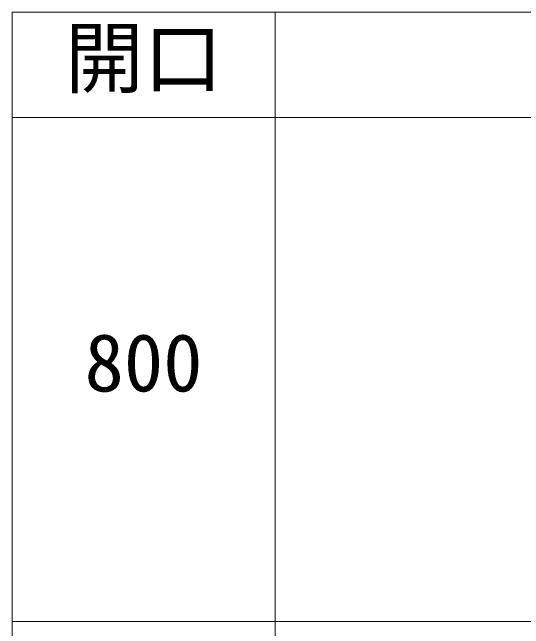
# Model space of a CAD drawing. Units: millimetres at full size, sheet at 1:30; details may follow other scales. Extents: x -6149 to 5151, y -9003 to 3076.
# Drawn here: x -2549 to -1576, y 1743 to 2917 of the extents above; entities that cross this region are included whole.
import ezdxf
from ezdxf.enums import TextEntityAlignment as Align

# ---------------------------------------------------------------- set-up
doc = ezdxf.new("R2010")
doc.units = ezdxf.units.MM
doc.header["$LTSCALE"] = 30
doc.linetypes.add('DOUBLE_CHAIN1', pattern=[8.8, 5, -1, 0.6, -0.6, 0.6, -1])
for name, color, linetype, lineweight in [('0-0', 7, 'DOUBLE_CHAIN1', 9), ('0-3', 7, 'DOUBLE_CHAIN1', 9), ('0-8', 7, 'Continuous', 9)]:
    doc.layers.add(name, color=color, linetype=linetype, lineweight=lineweight)
doc.layers.add('0-9', color=7, linetype='Continuous')
doc.styles.add('ＭＳ ゴシック', font='')
doc.styles.get('ＭＳ ゴシック').set_extended_font_data('MS Gothic')

msp = doc.modelspace()

# ---------------------------------------------------------------- linework, layer by layer
at = {"layer": '0-0', "linetype": 'Continuous'}
for p, q in [((-2549.35, -4202.83), (-2549.35, 2917.17)), ((-2049.35, 2917.17), (-2049.35, 1757.17)), ((-2549.35, 2717.17), (950.65, 2717.17)), ((-2549.35, 2717.17), (950.65, 2717.17)), ((-2549.35, 2717.17), (550.65, 2717.17)), ((-2549.35, 2717.17), (550.65, 2717.17)), ((-2549.35, 2717.17), (950.65, 2717.17)), ((-2549.35, 2717.17), (550.65, 2717.17)), ((-2049.35, 2717.17), (-2049.35, 1757.17)), ((-2549.35, 1757.17), (950.65, 1757.17)), ((-2549.35, 1757.17), (950.65, 1757.17)), ((-2549.35, 1757.17), (950.65, 1757.17)), ((-2049.35, 1757.17), (-2049.35, 797.17))]:
    msp.add_line(p, q, dxfattribs=at)
for points in [[(-2549.35, 2917.17), (950.65, 2917.17), (950.65, -4202.83)], [(-2549.35, 2717.17), (713.01, 2717.17), (950.65, 2717.17)], [(-2549.35, 2717.17), (313.01, 2717.17), (550.65, 2717.17)], [(-2549.35, 2717.17), (713.01, 2717.17), (950.65, 2717.17)], [(-2549.35, 1757.17), (713.01, 1757.17), (950.65, 1757.17)], [(-2049.35, 1757.17), (-2049.35, 797.17), (-2049.35, -162.83)]]:
    msp.add_lwpolyline(points, dxfattribs=at)
at = {"layer": '0-3', "linetype": 'Continuous'}
for p, q in [((-2549.35, 2917.17), (550.65, 2917.17)), ((-2549.35, 2717.17), (950.65, 2717.17)), ((-2549.35, 2717.17), (550.65, 2717.17)), ((-2549.35, 2717.17), (313.01, 2717.17)), ((-2549.35, 2717.17), (950.65, 2717.17)), ((-2549.35, 2717.17), (713.01, 2717.17)), ((-2549.35, 1757.17), (950.65, 1757.17)), ((-2549.35, 1757.17), (713.01, 1757.17))]:
    msp.add_line(p, q, dxfattribs=at)

# ---------------------------------------------------------------- texts
at = {"layer": '0-8', "style": 'ＭＳ ゴシック'}
msp.add_text('開口', height=110, dxfattribs=at).set_placement((-2449.35, 2742.17), align=Align.BOTTOM_LEFT)
at = {"layer": '0-9', "style": 'ＭＳ ゴシック'}
msp.add_text('800', height=110, dxfattribs=at).set_placement((-2411.85, 2162.17), align=Align.BOTTOM_LEFT)

doc.saveas('drawing.dxf')
